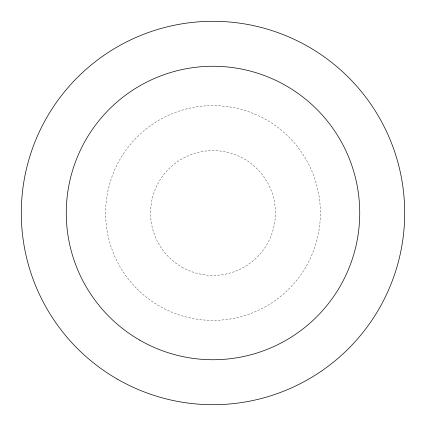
<?xml version="1.0" encoding="UTF-8"?>
<svg xmlns="http://www.w3.org/2000/svg" width="426" height="426" viewBox="0 0 426 426"><rect width="100%" height="100%" fill="white"/><g stroke="black" fill="none" stroke-linecap="round" stroke-linejoin="round"><path stroke-width="0.32" stroke-dasharray="2.13 1.6" d="M181.795 267.054A62.414 62.414 0 0 0 275.414 213A62.414 62.414 0 0 0 181.795 158.946A62.414 62.414 0 0 0 181.795 267.054M137.071 288.929A107.379 107.379 0 0 0 316.72 240.791A107.379 107.379 0 0 0 185.209 109.28A107.379 107.379 0 0 0 137.071 288.929"/><path stroke-width="0.64" d="M117.15 379.018A191.7 191.7 0 0 0 404.7 213A191.7 191.7 0 0 0 117.15 46.982A191.7 191.7 0 0 0 117.15 379.018M139.632 340.076A146.736 146.736 0 0 0 359.736 213A146.736 146.736 0 0 0 139.632 85.924A146.736 146.736 0 0 0 139.632 340.076"/></g></svg>
